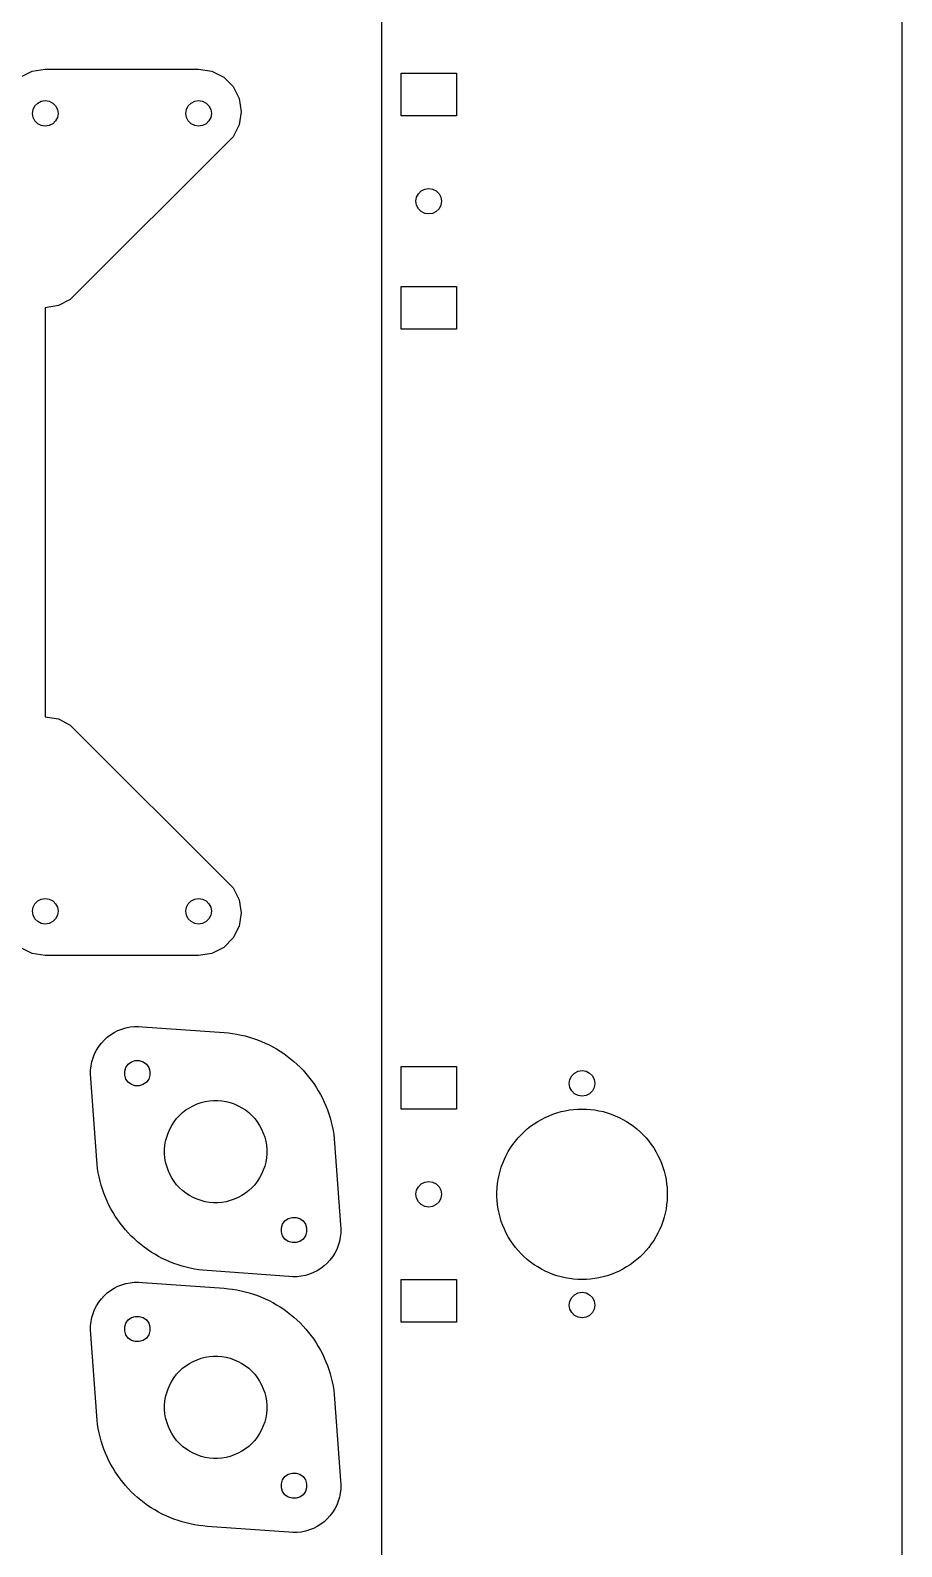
# Model space of a CAD drawing. Extents: x 0 to 1394, y 0 to 480.
# Drawn here: x 1291.4 to 1393.6, y 180.8 to 358.7 of the extents above; entities that cross this region are included whole.
import ezdxf

# ---------------------------------------------------------------- set-up
doc = ezdxf.new("R2010")
doc.units = 0
doc.layers.add('Layer_1', color=7, linetype='CONTINUOUS')

msp = doc.modelspace()

# ---------------------------------------------------------------- linework, layer by layer
at = {"layer": 'Layer_1', "color": 7}
for points in [[(1206.141098, 81.137238), (1206.161136, 81.137238), (1206.161108, 81.378256), (1206.27109, 81.846237), (1206.49111, 82.273239), (1206.811094, 82.634257), (1207.211115, 82.908239), (1207.66109, 83.079265), (1208.141094, 83.137262), (1332.641113, 83.137262), (1332.641113, 361.137251), (1208.141094, 361.137251), (1207.66109, 361.19525), (1207.211115, 361.366252), (1206.811094, 361.64025), (1206.49111, 362.001252), (1206.27109, 362.428251), (1206.161108, 362.896252), (1206.161108, 363.13725), (1206.14107, 363.13725), (1206.141098, 409.26225), (1206.150976, 409.762252)], [(1393.641104, 377.637252), (1393.641104, 66.637253)], [(1290.2011, 353.18225), (1291.591101, 353.892251), (1293.141093, 354.137251), (1311.141114, 354.137251), (1312.691106, 353.892251), (1314.081107, 353.18225), (1315.191116, 352.07625), (1315.901102, 350.68225), (1316.141104, 349.137249), (1315.901102, 347.592252), (1315.191116, 346.198252), (1296.081115, 327.092251), (1294.691114, 326.38225), (1293.141093, 326.13725), (1293.141093, 278.13725), (1294.691114, 277.89225), (1296.081115, 277.18225), (1315.191116, 258.076251), (1315.901102, 256.682251), (1316.141104, 255.137251), (1315.901102, 253.592251), (1315.191116, 252.198251), (1314.081107, 251.09225), (1312.691106, 250.38225), (1311.141114, 250.13725), (1293.141093, 250.13725), (1291.591101, 250.38225), (1290.2011, 251.09225)], [(1334.891102, 348.63725), (1334.891102, 353.637252), (1341.391103, 353.637252), (1341.391103, 348.63725), (1334.891102, 348.63725)], [(1291.64111, 348.93725), (1291.711102, 349.401251), (1291.931094, 349.819251), (1292.261096, 350.151251), (1292.681099, 350.36425), (1293.141093, 350.43725), (1293.601116, 350.36425), (1294.02109, 350.151251), (1294.351093, 349.819251), (1294.571113, 349.401251), (1294.641104, 348.93725), (1294.571113, 348.473251), (1294.351093, 348.055252), (1294.02109, 347.723251), (1293.601116, 347.51025), (1293.141093, 347.43725), (1292.681099, 347.51025), (1292.261096, 347.723251), (1291.931094, 348.055252), (1291.711102, 348.473251), (1291.64111, 348.93725)], [(1309.641103, 348.93725), (1309.711094, 349.401251), (1309.931114, 349.819251), (1310.261117, 350.151251), (1310.681092, 350.36425), (1311.141114, 350.43725), (1311.601108, 350.36425), (1312.021111, 350.151251), (1312.351113, 349.819251), (1312.571106, 349.401251), (1312.641097, 348.93725), (1312.571106, 348.473251), (1312.351113, 348.055252), (1312.021111, 347.723251), (1311.601108, 347.51025), (1311.141114, 347.43725), (1310.681092, 347.51025), (1310.261117, 347.723251), (1309.931114, 348.055252), (1309.711094, 348.473251), (1309.641103, 348.93725)], [(1336.641105, 338.637251), (1336.711096, 339.101249), (1336.931117, 339.519252), (1337.261091, 339.851252), (1337.681094, 340.064251), (1338.141116, 340.13725), (1338.60111, 340.064251), (1339.021113, 339.851252), (1339.351116, 339.519252), (1339.571108, 339.101249), (1339.641099, 338.637251), (1339.571108, 338.173252), (1339.351116, 337.75525), (1339.021113, 337.423252), (1338.60111, 337.21025), (1338.141116, 337.137251), (1337.681094, 337.21025), (1337.261091, 337.423252), (1336.931117, 337.75525), (1336.711096, 338.173252), (1336.641105, 338.637251)], [(1334.891102, 323.63725), (1334.891102, 328.637251), (1341.391103, 328.637251), (1341.391103, 323.63725), (1334.891102, 323.63725)], [(1291.64111, 255.337251), (1291.711102, 255.801249), (1291.931094, 256.219252), (1292.261096, 256.551252), (1292.681099, 256.764251), (1293.141093, 256.837251), (1293.601116, 256.764251), (1294.02109, 256.551252), (1294.351093, 256.219252), (1294.571113, 255.801249), (1294.641104, 255.337251), (1294.571113, 254.873252), (1294.351093, 254.45525), (1294.02109, 254.123252), (1293.601116, 253.910251), (1293.141093, 253.837251), (1292.681099, 253.910251), (1292.261096, 254.123252), (1291.931094, 254.45525), (1291.711102, 254.873252), (1291.64111, 255.337251)], [(1309.641103, 255.337251), (1309.711094, 255.801249), (1309.931114, 256.219252), (1310.261117, 256.551252), (1310.681092, 256.764251), (1311.141114, 256.837251), (1311.601108, 256.764251), (1312.021111, 256.551252), (1312.351113, 256.219252), (1312.571106, 255.801249), (1312.641097, 255.337251), (1312.571106, 254.873252), (1312.351113, 254.45525), (1312.021111, 254.123252), (1311.601108, 253.910251), (1311.141114, 253.837251), (1310.681092, 253.910251), (1310.261117, 254.123252), (1309.931114, 254.45525), (1309.711094, 254.873252), (1309.641103, 255.337251)], [(1298.461095, 236.69925), (1298.521096, 237.190252), (1298.621115, 237.67325), (1298.761097, 238.146251), (1298.941099, 238.603251), (1299.161091, 239.044251), (1299.431093, 239.462251), (1299.731095, 239.854252), (1300.061098, 240.218251), (1300.4211, 240.552252), (1300.811103, 240.85125), (1301.231106, 241.113251), (1301.671091, 241.337251), (1302.131113, 241.520252), (1302.601098, 241.662252), (1303.091092, 241.762252), (1303.581114, 241.817251), (1304.071108, 241.828258), (1304.561103, 241.795252), (1314.141108, 241.101251), (1314.641093, 241.057252), (1315.131115, 240.995251), (1315.6311, 240.915252), (1316.121094, 240.81725), (1316.601098, 240.702251), (1317.081101, 240.570252), (1317.561105, 240.42125), (1318.03109, 240.25525), (1318.501102, 240.07125), (1318.961096, 239.87125), (1319.4111, 239.65625), (1319.851112, 239.424252), (1320.281106, 239.177251), (1320.7111, 238.91525), (1321.131103, 238.63725), (1321.531097, 238.345252), (1321.9211, 238.038251), (1322.311102, 237.717251), (1322.681096, 237.384251), (1323.041098, 237.036252), (1323.39111, 236.677251), (1323.721113, 236.305251), (1324.041096, 235.921251), (1324.351089, 235.528251), (1324.641101, 235.122252), (1324.921094, 234.70625), (1325.181105, 234.281252), (1325.431097, 233.847251), (1325.661108, 233.404252), (1325.87111, 232.953252), (1326.071093, 232.494252), (1326.261113, 232.029251), (1326.421105, 231.558251), (1326.571106, 231.082252), (1326.711116, 230.599251), (1326.821098, 230.11325), (1326.92109, 229.622251), (1327.0011, 229.13025), (1327.0611, 228.633251), (1327.101091, 228.135251), (1327.801115, 218.561251), (1327.831115, 218.068251), (1327.821237, 217.575251)], [(1298.451104, 236.20625), (1298.460982, 236.69925)], [(1302.471106, 236.095252), (1302.471106, 236.564252), (1302.611116, 237.01025), (1302.891109, 237.390251), (1303.271093, 237.66725), (1303.711106, 237.811251), (1304.18109, 237.811251), (1304.631094, 237.66725), (1305.011106, 237.390251), (1305.281108, 237.01025), (1305.431109, 236.564252), (1305.431109, 236.095252), (1305.281108, 235.648252), (1305.011106, 235.26925), (1304.631094, 234.992251), (1304.18109, 234.847251), (1303.711106, 234.847251), (1303.271093, 234.992251), (1302.891109, 235.26925), (1302.611116, 235.648252), (1302.471106, 236.095252)], [(1334.891102, 232.137252), (1334.891102, 237.13725), (1341.391103, 237.13725), (1341.391103, 232.137252), (1334.891102, 232.137252)], [(1354.641097, 235.137252), (1354.711117, 235.60125), (1354.931109, 236.01925), (1355.261111, 236.35125), (1355.681114, 236.564252), (1356.141108, 236.637251), (1356.601102, 236.564252), (1357.021106, 236.35125), (1357.351108, 236.01925), (1357.5711, 235.60125), (1357.641091, 235.137252), (1357.5711, 234.67325), (1357.351108, 234.255251), (1357.021106, 233.92325), (1356.601102, 233.710251), (1356.141108, 233.637252), (1355.681114, 233.710251), (1355.261111, 233.92325), (1354.931109, 234.255251), (1354.711117, 234.67325), (1354.641097, 235.137252)], [(1327.821096, 217.575251), (1327.761096, 217.08425), (1327.671095, 216.601252), (1327.521094, 216.12825), (1327.341093, 215.67125), (1327.1211, 215.23025), (1326.851098, 214.812251), (1326.551096, 214.42025), (1326.221094, 214.056251), (1325.861091, 213.722252), (1325.471116, 213.423252), (1325.051113, 213.161251), (1324.611101, 212.937251), (1324.151107, 212.754252), (1323.681094, 212.612252), (1323.1911, 212.51225), (1322.701105, 212.45725), (1322.211111, 212.446243), (1321.721089, 212.479252), (1312.141112, 213.173251), (1311.641099, 213.217252), (1311.151104, 213.279251), (1310.66111, 213.359252), (1310.161097, 213.457251), (1309.681094, 213.572251), (1309.20109, 213.704252), (1308.721115, 213.853251), (1308.251102, 214.019251), (1307.781089, 214.203252), (1307.321095, 214.403251), (1306.871092, 214.618251), (1306.431107, 214.850252), (1306.001113, 215.09725), (1305.571091, 215.359251), (1305.161107, 215.637251), (1304.751095, 215.929252), (1304.361092, 216.236251), (1303.971089, 216.55725), (1303.601096, 216.89025), (1303.241093, 217.23825), (1302.891109, 217.597251), (1302.561107, 217.969251), (1302.241095, 218.353251), (1301.931102, 218.746251), (1301.64109, 219.15225), (1301.361098, 219.568251), (1301.101115, 219.993252), (1300.851094, 220.427251), (1300.621111, 220.870252), (1300.41111, 221.321252), (1300.211099, 221.780252), (1300.021107, 222.24525), (1299.861115, 222.716251), (1299.711114, 223.19225), (1299.571103, 223.67525), (1299.461093, 224.161251), (1299.361102, 224.65225), (1299.281092, 225.144251), (1299.221091, 225.64125), (1299.1811, 226.139251), (1298.481105, 235.71325), (1298.451104, 236.20625)], [(1307.151112, 226.89025), (1307.151112, 227.384252), (1307.191103, 227.87925), (1307.271113, 228.36825), (1307.391114, 228.84925), (1307.551106, 229.31825), (1307.751089, 229.772252), (1307.99109, 230.208252), (1308.261092, 230.623251), (1308.561095, 231.015252), (1308.901116, 231.38025), (1309.26109, 231.71625), (1309.651093, 232.020251), (1310.071096, 232.291252), (1310.511109, 232.527252), (1310.961112, 232.727252), (1311.431097, 232.888251), (1311.911101, 233.01025), (1312.401095, 233.091251), (1312.891089, 233.132252), (1313.391102, 233.132252), (1313.881096, 233.091251), (1314.371091, 233.01025), (1314.851094, 232.888251), (1315.321107, 232.727252), (1315.77111, 232.527252), (1316.211095, 232.291252), (1316.631098, 232.020251), (1317.021101, 231.71625), (1317.381104, 231.38025), (1317.721097, 231.015252), (1318.021099, 230.623251), (1318.291101, 230.208252), (1318.531103, 229.772252), (1318.731114, 229.31825), (1318.891105, 228.84925), (1319.011106, 228.36825), (1319.091116, 227.87925), (1319.141098, 227.384252), (1319.141098, 226.89025), (1319.091116, 226.395252), (1319.011106, 225.906251), (1318.891105, 225.425251), (1318.731114, 224.956251), (1318.531103, 224.502252), (1318.291101, 224.066252), (1318.021099, 223.65125), (1317.721097, 223.259252), (1317.381104, 222.894251), (1317.021101, 222.558252), (1316.631098, 222.25425), (1316.211095, 221.983252), (1315.77111, 221.747252), (1315.321107, 221.54725), (1314.851094, 221.38625), (1314.371091, 221.264251), (1313.881096, 221.183251), (1313.391102, 221.142252), (1312.891089, 221.142252), (1312.401095, 221.183251), (1311.911101, 221.264251), (1311.431097, 221.38625), (1310.961112, 221.54725), (1310.511109, 221.747252), (1310.071096, 221.983252), (1309.651093, 222.25425), (1309.26109, 222.558252), (1308.901116, 222.894251), (1308.561095, 223.259252), (1308.261092, 223.65125), (1307.99109, 224.066252), (1307.751089, 224.502252), (1307.551106, 224.956251), (1307.391114, 225.425251), (1307.271113, 225.906251), (1307.191103, 226.395252), (1307.151112, 226.89025)], [(1346.1411, 221.88825), (1346.1411, 222.386251), (1346.1711, 222.884252), (1346.22111, 223.380252), (1346.291101, 223.873252), (1346.391093, 224.36225), (1346.511094, 224.845251), (1346.661095, 225.322251), (1346.831105, 225.790252), (1347.021097, 226.250252), (1347.24109, 226.69925), (1347.481091, 227.137251), (1347.741103, 227.562252), (1348.021095, 227.974251), (1348.321098, 228.372252), (1348.641109, 228.754251), (1348.981102, 229.119252), (1349.341105, 229.468251), (1349.711098, 229.797252), (1350.101101, 230.108252), (1350.511114, 230.399251), (1350.931089, 230.670252), (1351.361111, 230.919251), (1351.801095, 231.14725), (1352.261089, 231.352251), (1352.721111, 231.53425), (1353.191096, 231.693252), (1353.6711, 231.82825), (1354.161094, 231.939251), (1354.651116, 232.025252), (1355.14111, 232.087251), (1355.641095, 232.125252), (1356.141108, 232.137246), (1356.641093, 232.125258), (1357.141106, 232.087251), (1357.631101, 232.025252), (1358.121095, 231.939251), (1358.611089, 231.82825), (1359.091093, 231.693252), (1359.561106, 231.53425), (1360.0211, 231.352251), (1360.481094, 231.14725), (1360.921106, 230.919251), (1361.3511, 230.670252), (1361.771103, 230.399251), (1362.181116, 230.108252), (1362.57109, 229.797252), (1362.941112, 229.468251), (1363.301114, 229.119252), (1363.641108, 228.754251), (1363.961091, 228.372252), (1364.261093, 227.974251), (1364.541114, 227.562252), (1364.801097, 227.137251), (1365.041099, 226.69925), (1365.261091, 226.250252), (1365.451112, 225.790252), (1365.621094, 225.322251), (1365.771095, 224.845251), (1365.891096, 224.36225), (1365.991116, 223.873252), (1366.061107, 223.380252), (1366.111116, 222.884252), (1366.141117, 222.386251), (1366.141117, 221.88825), (1366.111116, 221.390252), (1366.061107, 220.89425), (1365.991116, 220.40125), (1365.891096, 219.912252), (1365.771095, 219.429251), (1365.621094, 218.95225), (1365.451112, 218.48425), (1365.261091, 218.02425), (1365.041099, 217.575251), (1364.801097, 217.137251), (1364.541114, 216.71225), (1364.261093, 216.30025), (1363.961091, 215.902252), (1363.641108, 215.52025), (1363.301114, 215.155252), (1362.941112, 214.806251), (1362.57109, 214.47725), (1362.181116, 214.16625), (1361.771103, 213.87525), (1361.3511, 213.604252), (1360.921106, 213.35525), (1360.481094, 213.127251), (1360.0211, 212.922251), (1359.561106, 212.740251), (1359.091093, 212.58125), (1358.611089, 212.446252), (1358.121095, 212.335251), (1357.631101, 212.249252), (1357.141106, 212.187251), (1356.641093, 212.14925), (1356.141108, 212.137255), (1355.641095, 212.149244), (1355.14111, 212.187251), (1354.651116, 212.249252), (1354.161094, 212.335251), (1353.6711, 212.446252), (1353.191096, 212.58125), (1352.721111, 212.740251), (1352.261089, 212.922251), (1351.801095, 213.127251), (1351.361111, 213.35525), (1350.931089, 213.604252), (1350.511114, 213.87525), (1350.101101, 214.16625), (1349.711098, 214.47725), (1349.341105, 214.806251), (1348.981102, 215.155252), (1348.641109, 215.52025), (1348.321098, 215.902252), (1348.021095, 216.30025), (1347.741103, 216.71225), (1347.481091, 217.137251), (1347.24109, 217.575251), (1347.021097, 218.02425), (1346.831105, 218.48425), (1346.661095, 218.95225), (1346.511094, 219.429251), (1346.391093, 219.912252), (1346.291101, 220.40125), (1346.22111, 220.89425), (1346.1711, 221.390252), (1346.1411, 221.88825)], [(1336.641105, 222.137252), (1336.711096, 222.601251), (1336.931117, 223.01925), (1337.261091, 223.351251), (1337.681094, 223.56425), (1338.141116, 223.637252), (1338.60111, 223.56425), (1339.021113, 223.351251), (1339.351116, 223.01925), (1339.571108, 222.601251), (1339.641099, 222.137252), (1339.571108, 221.673251), (1339.351116, 221.255251), (1339.021113, 220.923251), (1338.60111, 220.710252), (1338.141116, 220.637252), (1337.681094, 220.710252), (1337.261091, 220.923251), (1336.931117, 221.255251), (1336.711096, 221.673251), (1336.641105, 222.137252)], [(1320.85111, 217.710252), (1320.85111, 218.179252), (1321.001112, 218.62625), (1321.271114, 219.005252), (1321.651098, 219.28225), (1322.101101, 219.42725), (1322.571114, 219.42725), (1323.011098, 219.28225), (1323.39111, 219.005252), (1323.671103, 218.62625), (1323.811114, 218.179252), (1323.811114, 217.710252), (1323.671103, 217.264251), (1323.39111, 216.88425), (1323.011098, 216.607252), (1322.571114, 216.463251), (1322.101101, 216.463251), (1321.651098, 216.607252), (1321.271114, 216.88425), (1321.001112, 217.264251), (1320.85111, 217.710252)], [(1298.461095, 206.699251), (1298.521096, 207.19025), (1298.621115, 207.67325), (1298.761097, 208.146252), (1298.941099, 208.603252), (1299.161091, 209.044252), (1299.431093, 209.462251), (1299.731095, 209.85425), (1300.061098, 210.218251), (1300.4211, 210.55225), (1300.811103, 210.85125), (1301.231106, 211.113251), (1301.671091, 211.337251), (1302.131113, 211.52025), (1302.601098, 211.66225), (1303.091092, 211.76225), (1303.581114, 211.817252), (1304.071108, 211.828259), (1304.561103, 211.79525), (1314.141108, 211.101251), (1314.641093, 211.05725), (1315.131115, 210.995252), (1315.6311, 210.91525), (1316.121094, 210.817251), (1316.601098, 210.702251), (1317.081101, 210.57025), (1317.561105, 210.421251), (1318.03109, 210.255251), (1318.501102, 210.07125), (1318.961096, 209.871251), (1319.4111, 209.656251), (1319.851112, 209.42425), (1320.281106, 209.177252), (1320.7111, 208.915251), (1321.131103, 208.637251), (1321.531097, 208.34525), (1321.9211, 208.038251), (1322.311102, 207.717252), (1322.681096, 207.384252), (1323.041098, 207.036249), (1323.39111, 206.677252), (1323.721113, 206.305252), (1324.041096, 205.921252), (1324.351089, 205.528251), (1324.641101, 205.122252), (1324.921094, 204.706251), (1325.181105, 204.28125), (1325.431097, 203.847251), (1325.661108, 203.40425), (1325.87111, 202.95325), (1326.071093, 202.49425), (1326.261113, 202.029252), (1326.421105, 201.558251), (1326.571106, 201.08225), (1326.711116, 200.599252), (1326.821098, 200.113251), (1326.92109, 199.622252), (1327.0011, 199.130251), (1327.0611, 198.633252), (1327.101091, 198.135251), (1327.801115, 188.56126), (1327.831115, 188.068246), (1327.821237, 187.575261)], [(1334.891102, 207.137251), (1334.891102, 212.13725), (1341.391103, 212.13725), (1341.391103, 207.137251), (1334.891102, 207.137251)], [(1354.641097, 209.13725), (1354.711117, 209.601252), (1354.931109, 210.019251), (1355.261111, 210.351251), (1355.681114, 210.56425), (1356.141108, 210.63725), (1356.601102, 210.56425), (1357.021106, 210.351251), (1357.351108, 210.019251), (1357.5711, 209.601252), (1357.641091, 209.13725), (1357.5711, 208.673251), (1357.351108, 208.255252), (1357.021106, 207.923251), (1356.601102, 207.71025), (1356.141108, 207.63725), (1355.681114, 207.71025), (1355.261111, 207.923251), (1354.931109, 208.255252), (1354.711117, 208.673251), (1354.641097, 209.13725)], [(1298.451104, 206.206251), (1298.460982, 206.699251)], [(1302.471106, 206.09525), (1302.471106, 206.56425), (1302.611116, 207.010251), (1302.891109, 207.390252), (1303.271093, 207.66725), (1303.711106, 207.811251), (1304.18109, 207.811251), (1304.631094, 207.66725), (1305.011106, 207.390252), (1305.281108, 207.010251), (1305.431109, 206.56425), (1305.431109, 206.09525), (1305.281108, 205.648252), (1305.011106, 205.269251), (1304.631094, 204.992252), (1304.18109, 204.847252), (1303.711106, 204.847252), (1303.271093, 204.992252), (1302.891109, 205.269251), (1302.611116, 205.648252), (1302.471106, 206.09525)], [(1327.821096, 187.575261), (1327.761096, 187.08425), (1327.671095, 186.601255), (1327.521094, 186.128251), (1327.341093, 185.671248), (1327.1211, 185.230248), (1326.851098, 184.812249), (1326.551096, 184.420242), (1326.221094, 184.05626), (1325.861091, 183.72225), (1325.471116, 183.423264), (1325.051113, 183.161249), (1324.611101, 182.937249), (1324.151107, 182.754256), (1323.681094, 182.612242), (1323.1911, 182.51225), (1322.701105, 182.457245), (1322.211111, 182.446239), (1321.721089, 182.479259), (1312.141112, 183.173243), (1311.641099, 183.217241), (1311.151104, 183.279246), (1310.66111, 183.359256), (1310.161097, 183.457243), (1309.681094, 183.572249), (1309.20109, 183.704244), (1308.721115, 183.853257), (1308.251102, 184.019261), (1307.781089, 184.203241), (1307.321095, 184.403252), (1306.871092, 184.618249), (1306.431107, 184.850236), (1306.001113, 185.097265), (1305.571091, 185.359252), (1305.161107, 185.637241), (1304.751095, 185.929256), (1304.361092, 186.236257), (1303.971089, 186.557257), (1303.601096, 186.890251), (1303.241093, 187.238259), (1302.891109, 187.597246), (1302.561107, 187.969243), (1302.241095, 188.353263), (1301.931102, 188.746257), (1301.64109, 189.152262), (1301.361098, 189.568257), (1301.101115, 189.993256), (1300.851094, 190.427257), (1300.621111, 190.870261), (1300.41111, 191.321253), (1300.211099, 191.780259), (1300.021107, 192.245248), (1299.861115, 192.716249), (1299.711114, 193.192245), (1299.571103, 193.675251), (1299.461093, 194.161252), (1299.361102, 194.652251), (1299.281092, 195.144252), (1299.221091, 195.641251), (1299.1811, 196.139252), (1298.481105, 205.713251), (1298.451104, 206.206251)], [(1307.151112, 196.890251), (1307.151112, 197.384252), (1307.191103, 197.87925), (1307.271113, 198.368251), (1307.391114, 198.849251), (1307.551106, 199.318251), (1307.751089, 199.77225), (1307.99109, 200.20825), (1308.261092, 200.623252), (1308.561095, 201.01525), (1308.901116, 201.380251), (1309.26109, 201.716251), (1309.651093, 202.020252), (1310.071096, 202.29125), (1310.511109, 202.52725), (1310.961112, 202.727252), (1311.431097, 202.888252), (1311.911101, 203.010251), (1312.401095, 203.091251), (1312.891089, 203.13225), (1313.391102, 203.13225), (1313.881096, 203.091251), (1314.371091, 203.010251), (1314.851094, 202.888252), (1315.321107, 202.727252), (1315.77111, 202.52725), (1316.211095, 202.29125), (1316.631098, 202.020252), (1317.021101, 201.716251), (1317.381104, 201.380251), (1317.721097, 201.01525), (1318.021099, 200.623252), (1318.291101, 200.20825), (1318.531103, 199.77225), (1318.731114, 199.318251), (1318.891105, 198.849251), (1319.011106, 198.368251), (1319.091116, 197.87925), (1319.141098, 197.384252), (1319.141098, 196.890251), (1319.091116, 196.39525), (1319.011106, 195.906252), (1318.891105, 195.425252), (1318.731114, 194.956252), (1318.531103, 194.50225), (1318.291101, 194.06625), (1318.021099, 193.651251), (1317.721097, 193.259244), (1317.381104, 192.894246), (1317.021101, 192.558261), (1316.631098, 192.254251), (1316.211095, 191.983261), (1315.77111, 191.747239), (1315.321107, 191.547256), (1314.851094, 191.386248), (1314.371091, 191.264244), (1313.881096, 191.183246), (1313.391102, 191.142239), (1312.891089, 191.142239), (1312.401095, 191.183246), (1311.911101, 191.264244), (1311.431097, 191.386248), (1310.961112, 191.547256), (1310.511109, 191.747239), (1310.071096, 191.983261), (1309.651093, 192.254251), (1309.26109, 192.558261), (1308.901116, 192.894246), (1308.561095, 193.259244), (1308.261092, 193.651251), (1307.99109, 194.06625), (1307.751089, 194.50225), (1307.551106, 194.956252), (1307.391114, 195.425252), (1307.271113, 195.906252), (1307.191103, 196.39525), (1307.151112, 196.890251)], [(1320.85111, 187.710247), (1320.85111, 188.179244), (1321.001112, 188.626256), (1321.271114, 189.005252), (1321.651098, 189.282253), (1322.101101, 189.427259), (1322.571114, 189.427259), (1323.011098, 189.282253), (1323.39111, 189.005252), (1323.671103, 188.626256), (1323.811114, 188.179244), (1323.811114, 187.710247), (1323.671103, 187.264252), (1323.39111, 186.884239), (1323.011098, 186.607238), (1322.571114, 186.463249), (1322.101101, 186.463249), (1321.651098, 186.607238), (1321.271114, 186.884239), (1321.001112, 187.264252), (1320.85111, 187.710247)]]:
    msp.add_lwpolyline(points, dxfattribs=at)

doc.saveas('drawing.dxf')
